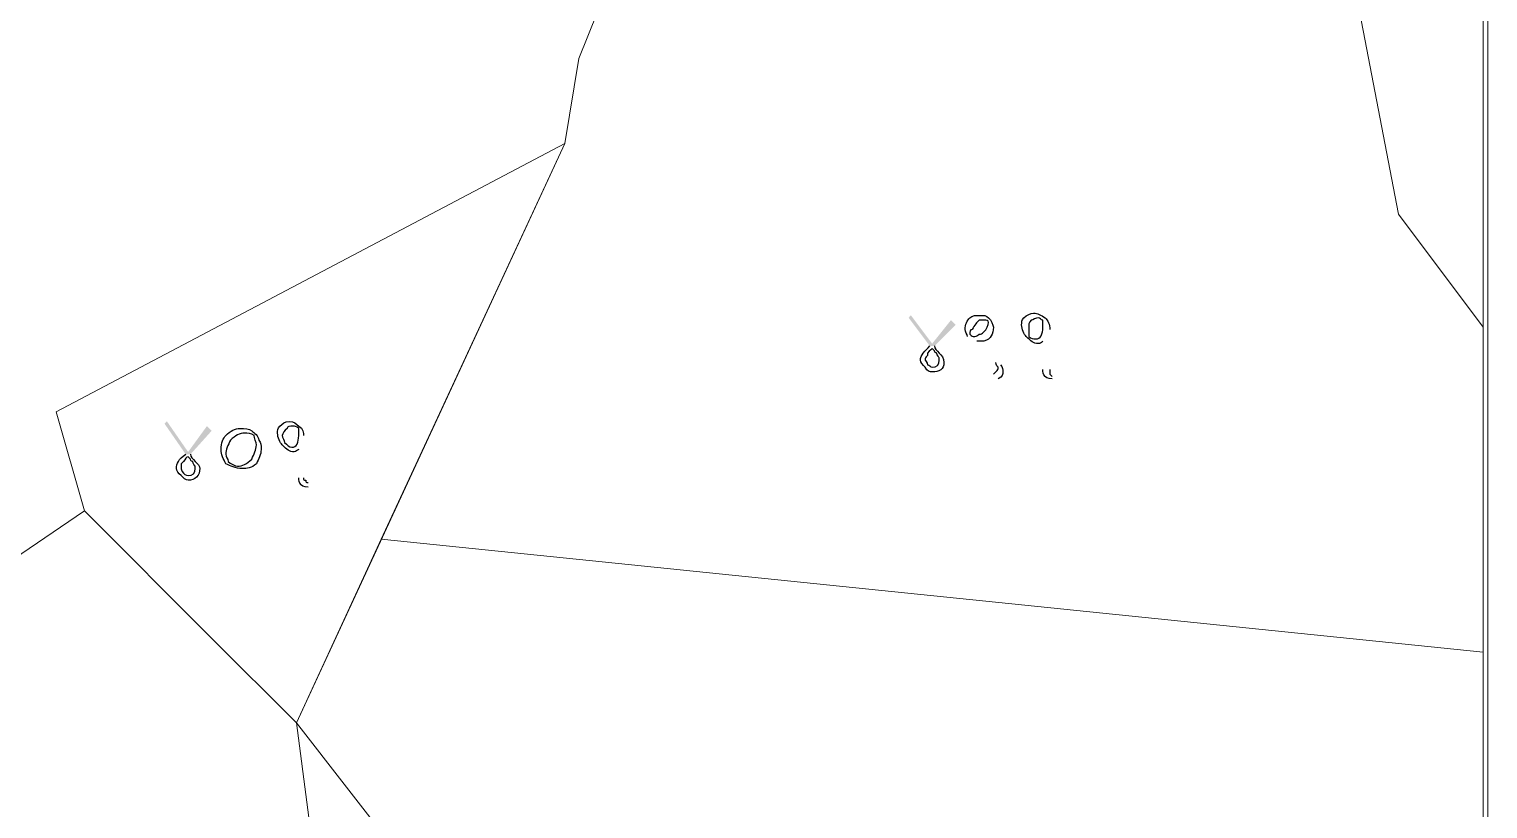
# Model space of a CAD drawing. Header units: inches. Extents: x -9985691 to 3643, y -3269800 to 4788.
# Drawn here: x -4980449 to -4979933, y -3259166 to -3258890 of the extents above; entities that cross this region are included whole.
import ezdxf

# ---------------------------------------------------------------- set-up
doc = ezdxf.new("R2010")
doc.units = ezdxf.units.IN
doc.header["$LTSCALE"] = 2
doc.header["$MEASUREMENT"] = 0
doc.layers.add('PDF_Geometry', color=7, linetype='CONTINUOUS')
doc.layers.add('PDF_Solid Fills', color=7, linetype='CONTINUOUS')

msp = doc.modelspace()

# ---------------------------------------------------------------- hatches: boundary and pattern name
at = {"layer": 'PDF_Solid Fills', "transparency": 33554559}
h = msp.add_hatch(color=256, dxfattribs=at)
h.paths.add_polyline_path([(-4980130.26, -3259002.15), (-4980137.76, -3258992.15), (-4980136.93, -3258991.31), (-4980129.43, -3259001.31), (-4980122.76, -3258992.98), (-4980121.1, -3258994.65), (-4980128.6, -3259002.15)], flags=0)
h.paths.add_polyline_path([(-4980113.6, -3259000.48), (-4980105.26, -3259008.81)], flags=0)
h.paths.add_polyline_path([(-4980106.1, -3259013.81), (-4980107.76, -3259012.15)], flags=0)
h.paths.add_polyline_path([(-4980106.93, -3259007.98), (-4980116.93, -3258998.81)], flags=0)
h.paths.add_polyline_path([(-4980087.76, -3258996.31), (-4980087.76, -3259010.48)], flags=0)
h.paths.add_polyline_path([(-4980086.93, -3259012.98), (-4980086.93, -3259013.81)], flags=0)
h = msp.add_hatch(color=256, dxfattribs=at)
h.paths.add_polyline_path([(-4980130.26, -3259002.15), (-4980137.76, -3258992.15), (-4980136.93, -3258991.31), (-4980129.43, -3259001.31), (-4980122.76, -3258992.98), (-4980121.1, -3258994.65), (-4980128.6, -3259002.15)], flags=0)
h.paths.add_polyline_path([(-4980113.6, -3259000.48), (-4980105.26, -3259008.81)], flags=0)
h.paths.add_polyline_path([(-4980106.1, -3259013.81), (-4980107.76, -3259012.15)], flags=0)
h.paths.add_polyline_path([(-4980106.93, -3259007.98), (-4980116.93, -3258998.81)], flags=0)
h.paths.add_polyline_path([(-4980087.76, -3258996.31), (-4980087.76, -3259010.48)], flags=0)
h.paths.add_polyline_path([(-4980086.93, -3259012.98), (-4980086.93, -3259013.81)], flags=0)
h = msp.add_hatch(color=256, dxfattribs=at)
h.paths.add_polyline_path([(-4980393.6, -3259040.48), (-4980401.1, -3259029.65), (-4980400.26, -3259028.82), (-4980392.76, -3259039.65), (-4980386.1, -3259030.48), (-4980384.43, -3259032.15), (-4980391.93, -3259040.48)], flags=0)
h.paths.add_polyline_path([(-4980351.93, -3259033.82), (-4980351.93, -3259048.82)], flags=0)
h.paths.add_polyline_path([(-4980350.26, -3259050.48), (-4980350.26, -3259052.15)], flags=0)
h = msp.add_hatch(color=256, dxfattribs=at)
h.paths.add_polyline_path([(-4980393.6, -3259040.48), (-4980401.1, -3259029.65), (-4980400.26, -3259028.82), (-4980392.76, -3259039.65), (-4980386.1, -3259030.48), (-4980384.43, -3259032.15), (-4980391.93, -3259040.48)], flags=0)
h.paths.add_polyline_path([(-4980351.93, -3259033.82), (-4980351.93, -3259048.82)], flags=0)
h.paths.add_polyline_path([(-4980350.26, -3259050.48), (-4980350.26, -3259052.15)], flags=0)

# ---------------------------------------------------------------- linework, layer by layer
at = {"layer": 'PDF_Geometry', "lineweight": 13}
msp.add_lwpolyline([(-4983670.26, -3257525.48), (-4979932.76, -3257525.48), (-4979932.76, -3261197.15), (-4983670.26, -3261197.15)], close=True, dxfattribs=at)
at = {"layer": 'PDF_Geometry', "lineweight": 9}
for points in [[(-4980244.43, -3258875.48), (-4980254.43, -3258900.48), (-4980259.43, -3258930.48), (-4980439.43, -3259025.48), (-4980429.43, -3259060.48), (-4980554.43, -3259145.48), (-4980669.43, -3259165.48), (-4980724.43, -3258830.48), (-4980254.43, -3258740.48), (-4980244.43, -3258805.48)], [(-4980244.43, -3258875.48), (-4980254.43, -3258900.48), (-4980259.43, -3258930.48), (-4980439.43, -3259025.48), (-4980429.43, -3259060.48), (-4980554.43, -3259145.48), (-4980669.43, -3259165.48), (-4980724.43, -3258830.48), (-4980254.43, -3258740.48), (-4980244.43, -3258805.48)], [(-4980244.43, -3258875.48), (-4980254.43, -3258900.48), (-4980259.43, -3258930.48), (-4980439.43, -3259025.48), (-4980429.43, -3259060.48), (-4980554.43, -3259145.48), (-4980669.43, -3259165.48), (-4980724.43, -3258830.48), (-4980254.43, -3258740.48), (-4980244.43, -3258805.48)], [(-4980244.43, -3258875.48), (-4980254.43, -3258900.48), (-4980259.43, -3258930.48), (-4980439.43, -3259025.48), (-4980429.43, -3259060.48), (-4980554.43, -3259145.48), (-4980669.43, -3259165.48), (-4980724.43, -3258830.48), (-4980254.43, -3258740.48), (-4980244.43, -3258805.48)], [(-4979989.43, -3258825.48), (-4979934.43, -3258790.48), (-4979934.43, -3258995.48), (-4979964.43, -3258955.48)], [(-4979989.43, -3258825.48), (-4979934.43, -3258790.48), (-4979934.43, -3258995.48), (-4979964.43, -3258955.48)], [(-4979989.43, -3258825.48), (-4979934.43, -3258790.48), (-4979934.43, -3258995.48), (-4979964.43, -3258955.48)], [(-4979989.43, -3258825.48), (-4979934.43, -3258790.48), (-4979934.43, -3258995.48), (-4979964.43, -3258955.48)], [(-4980259.43, -3258930.48), (-4980254.43, -3258900.48), (-4980244.43, -3258875.48), (-4980039.43, -3258850.48), (-4979989.43, -3258825.48), (-4979964.43, -3258955.48), (-4979934.43, -3258995.48), (-4979934.43, -3259110.48), (-4980324.43, -3259070.48)], [(-4980259.43, -3258930.48), (-4980254.43, -3258900.48), (-4980244.43, -3258875.48), (-4980039.43, -3258850.48), (-4979989.43, -3258825.48), (-4979964.43, -3258955.48), (-4979934.43, -3258995.48), (-4979934.43, -3259110.48), (-4980324.43, -3259070.48)], [(-4980259.43, -3258930.48), (-4980254.43, -3258900.48), (-4980244.43, -3258875.48), (-4980039.43, -3258850.48), (-4979989.43, -3258825.48), (-4979964.43, -3258955.48), (-4979934.43, -3258995.48), (-4979934.43, -3259110.48), (-4980324.43, -3259070.48)], [(-4980259.43, -3258930.48), (-4980254.43, -3258900.48), (-4980244.43, -3258875.48), (-4980039.43, -3258850.48), (-4979989.43, -3258825.48), (-4979964.43, -3258955.48), (-4979934.43, -3258995.48), (-4979934.43, -3259110.48), (-4980324.43, -3259070.48)], [(-4980439.43, -3259025.48), (-4980259.43, -3258930.48), (-4980354.43, -3259135.48), (-4980384.43, -3259105.48), (-4980429.43, -3259060.48)], [(-4980439.43, -3259025.48), (-4980259.43, -3258930.48), (-4980354.43, -3259135.48), (-4980384.43, -3259105.48), (-4980429.43, -3259060.48)], [(-4980439.43, -3259025.48), (-4980259.43, -3258930.48), (-4980354.43, -3259135.48), (-4980384.43, -3259105.48), (-4980429.43, -3259060.48)], [(-4980439.43, -3259025.48), (-4980259.43, -3258930.48), (-4980354.43, -3259135.48), (-4980384.43, -3259105.48), (-4980429.43, -3259060.48)], [(-4980669.43, -3259165.48), (-4980554.43, -3259145.48), (-4980429.43, -3259060.48), (-4980384.43, -3259105.48), (-4980354.43, -3259135.48), (-4980339.43, -3259250.48), (-4980294.43, -3259325.48), (-4980399.43, -3259385.48), (-4980524.43, -3259400.48), (-4980619.43, -3259465.48)], [(-4980669.43, -3259165.48), (-4980554.43, -3259145.48), (-4980429.43, -3259060.48), (-4980384.43, -3259105.48), (-4980354.43, -3259135.48), (-4980339.43, -3259250.48), (-4980294.43, -3259325.48), (-4980399.43, -3259385.48), (-4980524.43, -3259400.48), (-4980619.43, -3259465.48)], [(-4980669.43, -3259165.48), (-4980554.43, -3259145.48), (-4980429.43, -3259060.48), (-4980384.43, -3259105.48), (-4980354.43, -3259135.48), (-4980339.43, -3259250.48), (-4980294.43, -3259325.48), (-4980399.43, -3259385.48), (-4980524.43, -3259400.48), (-4980619.43, -3259465.48)], [(-4980669.43, -3259165.48), (-4980554.43, -3259145.48), (-4980429.43, -3259060.48), (-4980384.43, -3259105.48), (-4980354.43, -3259135.48), (-4980339.43, -3259250.48), (-4980294.43, -3259325.48), (-4980399.43, -3259385.48), (-4980524.43, -3259400.48), (-4980619.43, -3259465.48)], [(-4979934.43, -3259245.48), (-4980264.43, -3259250.48), (-4980279.43, -3259230.48), (-4980284.43, -3259225.48), (-4980354.43, -3259135.48), (-4980324.43, -3259070.48), (-4979934.43, -3259110.48)], [(-4979934.43, -3259245.48), (-4980264.43, -3259250.48), (-4980279.43, -3259230.48), (-4980284.43, -3259225.48), (-4980354.43, -3259135.48), (-4980324.43, -3259070.48), (-4979934.43, -3259110.48)], [(-4979934.43, -3259245.48), (-4980264.43, -3259250.48), (-4980279.43, -3259230.48), (-4980284.43, -3259225.48), (-4980354.43, -3259135.48), (-4980324.43, -3259070.48), (-4979934.43, -3259110.48)], [(-4979934.43, -3259245.48), (-4980264.43, -3259250.48), (-4980279.43, -3259230.48), (-4980284.43, -3259225.48), (-4980354.43, -3259135.48), (-4980324.43, -3259070.48), (-4979934.43, -3259110.48)], [(-4980354.43, -3259135.48), (-4980284.43, -3259225.48), (-4980279.43, -3259230.48), (-4980264.43, -3259250.48), (-4980339.43, -3259250.48)], [(-4980354.43, -3259135.48), (-4980284.43, -3259225.48), (-4980279.43, -3259230.48), (-4980264.43, -3259250.48), (-4980339.43, -3259250.48)], [(-4980354.43, -3259135.48), (-4980284.43, -3259225.48), (-4980279.43, -3259230.48), (-4980264.43, -3259250.48), (-4980339.43, -3259250.48)], [(-4980354.43, -3259135.48), (-4980284.43, -3259225.48), (-4980279.43, -3259230.48), (-4980264.43, -3259250.48), (-4980339.43, -3259250.48)]]:
    msp.add_lwpolyline(points, close=True, dxfattribs=at)
at = {"layer": 'PDF_Geometry', "lineweight": 25}
for points in [[(-4980117.76, -3258996.31), (-4980117.76, -3258994.65), (-4980116.93, -3258992.98), (-4980116.1, -3258992.15)], [(-4980117.76, -3258996.31), (-4980117.76, -3258994.65), (-4980116.93, -3258992.98), (-4980116.1, -3258992.15)], [(-4980116.1, -3258992.15), (-4980115.26, -3258991.31), (-4980113.6, -3258991.31), (-4980112.76, -3258991.31)], [(-4980116.1, -3258992.15), (-4980115.26, -3258991.31), (-4980113.6, -3258991.31), (-4980112.76, -3258991.31)], [(-4980112.76, -3258992.98), (-4980113.6, -3258993.81), (-4980114.43, -3258994.65), (-4980115.26, -3258996.31)], [(-4980112.76, -3258992.98), (-4980113.6, -3258993.81), (-4980114.43, -3258994.65), (-4980115.26, -3258996.31)], [(-4980112.76, -3258991.31), (-4980111.1, -3258991.31), (-4980110.26, -3258991.31), (-4980109.43, -3258992.15)], [(-4980112.76, -3258991.31), (-4980111.1, -3258991.31), (-4980110.26, -3258991.31), (-4980109.43, -3258992.15)], [(-4980111.1, -3258992.98), (-4980111.1, -3258992.98), (-4980111.93, -3258992.98), (-4980112.76, -3258992.98)], [(-4980111.1, -3258992.98), (-4980111.1, -3258992.98), (-4980111.93, -3258992.98), (-4980112.76, -3258992.98)], [(-4980109.43, -3258993.81), (-4980109.43, -3258992.98), (-4980110.26, -3258992.98), (-4980111.1, -3258992.98)], [(-4980109.43, -3258993.81), (-4980109.43, -3258992.98), (-4980110.26, -3258992.98), (-4980111.1, -3258992.98)], [(-4980111.1, -3258997.15), (-4980110.26, -3258996.31), (-4980109.43, -3258994.65), (-4980109.43, -3258993.81)], [(-4980111.1, -3258997.15), (-4980110.26, -3258996.31), (-4980109.43, -3258994.65), (-4980109.43, -3258993.81)], [(-4980109.43, -3258992.15), (-4980108.6, -3258992.98), (-4980107.76, -3258994.65), (-4980107.76, -3258995.48)], [(-4980109.43, -3258992.15), (-4980108.6, -3258992.98), (-4980107.76, -3258994.65), (-4980107.76, -3258995.48)], [(-4980097.76, -3258994.65), (-4980097.76, -3258993.81), (-4980097.76, -3258992.98), (-4980096.93, -3258992.15)], [(-4980097.76, -3258994.65), (-4980097.76, -3258993.81), (-4980097.76, -3258992.98), (-4980096.93, -3258992.15)], [(-4980096.93, -3258992.15), (-4980096.1, -3258991.31), (-4980094.43, -3258990.48), (-4980093.6, -3258990.48)], [(-4980096.93, -3258992.15), (-4980096.1, -3258991.31), (-4980094.43, -3258990.48), (-4980093.6, -3258990.48)], [(-4980094.43, -3258992.98), (-4980095.26, -3258993.81), (-4980095.26, -3258994.65), (-4980095.26, -3258996.31)], [(-4980094.43, -3258992.98), (-4980095.26, -3258993.81), (-4980095.26, -3258994.65), (-4980095.26, -3258996.31)], [(-4980091.93, -3258992.15), (-4980092.76, -3258992.15), (-4980093.6, -3258992.98), (-4980094.43, -3258992.98)], [(-4980091.93, -3258992.15), (-4980092.76, -3258992.15), (-4980093.6, -3258992.98), (-4980094.43, -3258992.98)], [(-4980093.6, -3258990.48), (-4980091.93, -3258990.48), (-4980091.1, -3258991.31), (-4980089.43, -3258992.15)], [(-4980093.6, -3258990.48), (-4980091.93, -3258990.48), (-4980091.1, -3258991.31), (-4980089.43, -3258992.15)], [(-4980090.26, -3258992.98), (-4980091.1, -3258992.98), (-4980091.1, -3258992.15), (-4980091.93, -3258992.15)], [(-4980090.26, -3258992.98), (-4980091.1, -3258992.98), (-4980091.1, -3258992.15), (-4980091.93, -3258992.15)], [(-4980090.26, -3258995.48), (-4980090.26, -3258994.65), (-4980090.26, -3258993.81), (-4980090.26, -3258992.98)], [(-4980090.26, -3258995.48), (-4980090.26, -3258994.65), (-4980090.26, -3258993.81), (-4980090.26, -3258992.98)], [(-4980089.43, -3258992.15), (-4980088.6, -3258992.98), (-4980087.76, -3258994.65), (-4980087.76, -3258996.31)], [(-4980089.43, -3258992.15), (-4980088.6, -3258992.98), (-4980087.76, -3258994.65), (-4980087.76, -3258996.31)], [(-4980116.93, -3258998.81), (-4980116.93, -3258997.98), (-4980117.76, -3258997.15), (-4980117.76, -3258996.31)], [(-4980116.93, -3258998.81), (-4980116.93, -3258997.98), (-4980117.76, -3258997.15), (-4980117.76, -3258996.31)], [(-4980115.26, -3258996.31), (-4980116.1, -3258996.31), (-4980116.1, -3258997.15), (-4980116.1, -3258997.98)], [(-4980115.26, -3258996.31), (-4980116.1, -3258996.31), (-4980116.1, -3258997.15), (-4980116.1, -3258997.98)], [(-4980116.1, -3258997.98), (-4980115.26, -3258998.81), (-4980115.26, -3258998.81), (-4980114.43, -3258998.81)], [(-4980116.1, -3258997.98), (-4980115.26, -3258998.81), (-4980115.26, -3258998.81), (-4980114.43, -3258998.81)], [(-4980114.43, -3258998.81), (-4980114.43, -3258998.81), (-4980113.6, -3258998.81), (-4980112.76, -3258997.98)], [(-4980114.43, -3258998.81), (-4980114.43, -3258998.81), (-4980113.6, -3258998.81), (-4980112.76, -3258997.98)], [(-4980112.76, -3258997.98), (-4980111.93, -3258997.98), (-4980111.93, -3258997.98), (-4980111.1, -3258997.15)], [(-4980112.76, -3258997.98), (-4980111.93, -3258997.98), (-4980111.93, -3258997.98), (-4980111.1, -3258997.15)], [(-4980107.76, -3258995.48), (-4980107.76, -3258997.98), (-4980108.6, -3258999.65), (-4980111.1, -3259000.48)], [(-4980107.76, -3258995.48), (-4980107.76, -3258997.98), (-4980108.6, -3258999.65), (-4980111.1, -3259000.48)], [(-4980096.1, -3258998.81), (-4980096.93, -3258997.98), (-4980097.76, -3258996.31), (-4980097.76, -3258994.65)], [(-4980096.1, -3258998.81), (-4980096.93, -3258997.98), (-4980097.76, -3258996.31), (-4980097.76, -3258994.65)], [(-4980091.93, -3259001.31), (-4980093.6, -3259001.31), (-4980094.43, -3259000.48), (-4980096.1, -3258998.81)], [(-4980091.93, -3259001.31), (-4980093.6, -3259001.31), (-4980094.43, -3259000.48), (-4980096.1, -3258998.81)], [(-4980095.26, -3258996.31), (-4980095.26, -3258997.15), (-4980095.26, -3258997.98), (-4980095.26, -3258998.81)], [(-4980095.26, -3258996.31), (-4980095.26, -3258997.15), (-4980095.26, -3258997.98), (-4980095.26, -3258998.81)], [(-4980095.26, -3258998.81), (-4980094.43, -3258999.65), (-4980093.6, -3258999.65), (-4980092.76, -3258999.65)], [(-4980095.26, -3258998.81), (-4980094.43, -3258999.65), (-4980093.6, -3258999.65), (-4980092.76, -3258999.65)], [(-4980092.76, -3258999.65), (-4980091.1, -3258999.65), (-4980090.26, -3258997.98), (-4980090.26, -3258995.48)], [(-4980092.76, -3258999.65), (-4980091.1, -3258999.65), (-4980090.26, -3258997.98), (-4980090.26, -3258995.48)], [(-4980133.6, -3259007.15), (-4980133.6, -3259005.48), (-4980131.93, -3259003.81), (-4980130.26, -3259002.15)], [(-4980133.6, -3259007.15), (-4980133.6, -3259005.48), (-4980131.93, -3259003.81), (-4980130.26, -3259002.15)], [(-4980129.43, -3259002.98), (-4980129.43, -3259002.98), (-4980130.26, -3259003.81), (-4980131.1, -3259004.65)], [(-4980129.43, -3259002.98), (-4980129.43, -3259002.98), (-4980130.26, -3259003.81), (-4980131.1, -3259004.65)], [(-4980128.6, -3259003.81), (-4980128.6, -3259003.81), (-4980129.43, -3259002.98), (-4980129.43, -3259002.98)], [(-4980128.6, -3259003.81), (-4980128.6, -3259003.81), (-4980129.43, -3259002.98), (-4980129.43, -3259002.98)], [(-4980128.6, -3259002.15), (-4980128.6, -3259002.98), (-4980127.76, -3259003.81), (-4980126.93, -3259004.65)], [(-4980128.6, -3259002.15), (-4980128.6, -3259002.98), (-4980127.76, -3259003.81), (-4980126.93, -3259004.65)], [(-4980127.76, -3259004.65), (-4980127.76, -3259004.65), (-4980128.6, -3259004.65), (-4980128.6, -3259003.81)], [(-4980127.76, -3259004.65), (-4980127.76, -3259004.65), (-4980128.6, -3259004.65), (-4980128.6, -3259003.81)], [(-4980111.1, -3259000.48), (-4980111.93, -3259000.48), (-4980112.76, -3259000.48), (-4980113.6, -3259000.48)], [(-4980111.1, -3259000.48), (-4980111.93, -3259000.48), (-4980112.76, -3259000.48), (-4980113.6, -3259000.48)], [(-4980090.26, -3259000.48), (-4980091.1, -3259001.31), (-4980091.1, -3259001.31), (-4980091.93, -3259001.31)], [(-4980090.26, -3259000.48), (-4980091.1, -3259001.31), (-4980091.1, -3259001.31), (-4980091.93, -3259001.31)], [(-4980131.93, -3259009.65), (-4980132.76, -3259008.81), (-4980133.6, -3259007.98), (-4980133.6, -3259007.15)], [(-4980131.93, -3259009.65), (-4980132.76, -3259008.81), (-4980133.6, -3259007.98), (-4980133.6, -3259007.15)], [(-4980131.1, -3259005.48), (-4980131.93, -3259006.31), (-4980131.93, -3259006.31), (-4980131.93, -3259007.15)], [(-4980131.1, -3259005.48), (-4980131.93, -3259006.31), (-4980131.93, -3259006.31), (-4980131.93, -3259007.15)], [(-4980131.93, -3259007.15), (-4980131.93, -3259007.15), (-4980131.1, -3259007.98), (-4980131.1, -3259008.81)], [(-4980131.93, -3259007.15), (-4980131.93, -3259007.15), (-4980131.1, -3259007.98), (-4980131.1, -3259008.81)], [(-4980131.1, -3259004.65), (-4980131.1, -3259004.65), (-4980131.1, -3259004.65), (-4980131.1, -3259005.48)], [(-4980131.1, -3259004.65), (-4980131.1, -3259004.65), (-4980131.1, -3259004.65), (-4980131.1, -3259005.48)], [(-4980131.1, -3259008.81), (-4980130.26, -3259008.81), (-4980130.26, -3259009.65), (-4980129.43, -3259009.65)], [(-4980131.1, -3259008.81), (-4980130.26, -3259008.81), (-4980130.26, -3259009.65), (-4980129.43, -3259009.65)], [(-4980129.43, -3259009.65), (-4980127.76, -3259009.65), (-4980126.93, -3259008.81), (-4980126.93, -3259007.15)], [(-4980129.43, -3259009.65), (-4980127.76, -3259009.65), (-4980126.93, -3259008.81), (-4980126.93, -3259007.15)], [(-4980125.26, -3259007.98), (-4980125.26, -3259010.48), (-4980126.93, -3259011.31), (-4980129.43, -3259011.31)], [(-4980125.26, -3259007.98), (-4980125.26, -3259010.48), (-4980126.93, -3259011.31), (-4980129.43, -3259011.31)], [(-4980126.93, -3259006.31), (-4980126.93, -3259006.31), (-4980127.76, -3259005.48), (-4980127.76, -3259004.65)], [(-4980126.93, -3259006.31), (-4980126.93, -3259006.31), (-4980127.76, -3259005.48), (-4980127.76, -3259004.65)], [(-4980126.93, -3259004.65), (-4980126.1, -3259005.48), (-4980125.26, -3259006.31), (-4980125.26, -3259007.98)], [(-4980126.93, -3259004.65), (-4980126.1, -3259005.48), (-4980125.26, -3259006.31), (-4980125.26, -3259007.98)], [(-4980126.93, -3259007.15), (-4980126.93, -3259007.15), (-4980126.93, -3259007.15), (-4980126.93, -3259006.31)], [(-4980126.93, -3259007.15), (-4980126.93, -3259007.15), (-4980126.93, -3259007.15), (-4980126.93, -3259006.31)], [(-4980106.1, -3259009.65), (-4980106.1, -3259009.65), (-4980106.93, -3259008.81), (-4980106.93, -3259007.98)], [(-4980106.1, -3259009.65), (-4980106.1, -3259009.65), (-4980106.93, -3259008.81), (-4980106.93, -3259007.98)], [(-4980105.26, -3259008.81), (-4980104.43, -3259009.65), (-4980104.43, -3259010.48), (-4980104.43, -3259011.31)], [(-4980105.26, -3259008.81), (-4980104.43, -3259009.65), (-4980104.43, -3259010.48), (-4980104.43, -3259011.31)], [(-4980129.43, -3259011.31), (-4980130.26, -3259011.31), (-4980131.1, -3259011.31), (-4980131.93, -3259009.65)], [(-4980129.43, -3259011.31), (-4980130.26, -3259011.31), (-4980131.1, -3259011.31), (-4980131.93, -3259009.65)], [(-4980107.76, -3259012.15), (-4980107.76, -3259012.15), (-4980107.76, -3259012.15), (-4980106.93, -3259011.31)], [(-4980107.76, -3259012.15), (-4980107.76, -3259012.15), (-4980107.76, -3259012.15), (-4980106.93, -3259011.31)], [(-4980106.93, -3259011.31), (-4980106.1, -3259010.48), (-4980106.1, -3259010.48), (-4980106.1, -3259009.65)], [(-4980106.93, -3259011.31), (-4980106.1, -3259010.48), (-4980106.1, -3259010.48), (-4980106.1, -3259009.65)], [(-4980104.43, -3259011.31), (-4980104.43, -3259012.15), (-4980104.43, -3259012.98), (-4980106.1, -3259013.81)], [(-4980104.43, -3259011.31), (-4980104.43, -3259012.15), (-4980104.43, -3259012.98), (-4980106.1, -3259013.81)], [(-4980089.43, -3259012.98), (-4980090.26, -3259012.15), (-4980090.26, -3259011.31), (-4980090.26, -3259010.48)], [(-4980089.43, -3259012.98), (-4980090.26, -3259012.15), (-4980090.26, -3259011.31), (-4980090.26, -3259010.48)], [(-4980086.93, -3259013.81), (-4980088.6, -3259013.81), (-4980089.43, -3259012.98), (-4980089.43, -3259012.98)], [(-4980086.93, -3259013.81), (-4980088.6, -3259013.81), (-4980089.43, -3259012.98), (-4980089.43, -3259012.98)], [(-4980087.76, -3259010.48), (-4980087.76, -3259011.31), (-4980087.76, -3259011.31), (-4980087.76, -3259012.15)], [(-4980087.76, -3259010.48), (-4980087.76, -3259011.31), (-4980087.76, -3259011.31), (-4980087.76, -3259012.15)], [(-4980087.76, -3259012.15), (-4980087.76, -3259012.15), (-4980087.76, -3259012.15), (-4980086.93, -3259012.98)], [(-4980087.76, -3259012.15), (-4980087.76, -3259012.15), (-4980087.76, -3259012.15), (-4980086.93, -3259012.98)], [(-4980360.26, -3259030.48), (-4980359.43, -3259029.65), (-4980358.6, -3259028.82), (-4980356.93, -3259028.82)], [(-4980360.26, -3259030.48), (-4980359.43, -3259029.65), (-4980358.6, -3259028.82), (-4980356.93, -3259028.82)], [(-4980356.93, -3259028.82), (-4980355.26, -3259028.82), (-4980354.43, -3259029.65), (-4980353.6, -3259030.48)], [(-4980356.93, -3259028.82), (-4980355.26, -3259028.82), (-4980354.43, -3259029.65), (-4980353.6, -3259030.48)], [(-4980381.1, -3259038.82), (-4980381.1, -3259036.32), (-4980380.26, -3259034.65), (-4980379.43, -3259033.82)], [(-4980381.1, -3259038.82), (-4980381.1, -3259036.32), (-4980380.26, -3259034.65), (-4980379.43, -3259033.82)], [(-4980379.43, -3259033.82), (-4980377.76, -3259032.15), (-4980376.1, -3259031.32), (-4980374.43, -3259031.32)], [(-4980379.43, -3259033.82), (-4980377.76, -3259032.15), (-4980376.1, -3259031.32), (-4980374.43, -3259031.32)], [(-4980372.76, -3259032.98), (-4980374.43, -3259032.98), (-4980376.1, -3259033.82), (-4980377.76, -3259035.48)], [(-4980372.76, -3259032.98), (-4980374.43, -3259032.98), (-4980376.1, -3259033.82), (-4980377.76, -3259035.48)], [(-4980374.43, -3259031.32), (-4980372.76, -3259031.32), (-4980371.1, -3259031.32), (-4980370.26, -3259032.15)], [(-4980374.43, -3259031.32), (-4980372.76, -3259031.32), (-4980371.1, -3259031.32), (-4980370.26, -3259032.15)], [(-4980369.43, -3259033.82), (-4980370.26, -3259032.98), (-4980371.93, -3259032.98), (-4980372.76, -3259032.98)], [(-4980369.43, -3259033.82), (-4980370.26, -3259032.98), (-4980371.93, -3259032.98), (-4980372.76, -3259032.98)], [(-4980370.26, -3259032.15), (-4980369.43, -3259032.98), (-4980367.76, -3259033.82), (-4980367.76, -3259035.48)], [(-4980370.26, -3259032.15), (-4980369.43, -3259032.98), (-4980367.76, -3259033.82), (-4980367.76, -3259035.48)], [(-4980368.6, -3259037.15), (-4980368.6, -3259036.32), (-4980369.43, -3259034.65), (-4980369.43, -3259033.82)], [(-4980368.6, -3259037.15), (-4980368.6, -3259036.32), (-4980369.43, -3259034.65), (-4980369.43, -3259033.82)], [(-4980361.1, -3259032.98), (-4980361.1, -3259032.15), (-4980361.1, -3259031.32), (-4980360.26, -3259030.48)], [(-4980361.1, -3259032.98), (-4980361.1, -3259032.15), (-4980361.1, -3259031.32), (-4980360.26, -3259030.48)], [(-4980359.43, -3259037.15), (-4980360.26, -3259036.32), (-4980361.1, -3259034.65), (-4980361.1, -3259032.98)], [(-4980359.43, -3259037.15), (-4980360.26, -3259036.32), (-4980361.1, -3259034.65), (-4980361.1, -3259032.98)], [(-4980357.76, -3259031.32), (-4980358.6, -3259032.15), (-4980359.43, -3259032.98), (-4980359.43, -3259033.82)], [(-4980357.76, -3259031.32), (-4980358.6, -3259032.15), (-4980359.43, -3259032.98), (-4980359.43, -3259033.82)], [(-4980359.43, -3259033.82), (-4980359.43, -3259034.65), (-4980358.6, -3259035.48), (-4980358.6, -3259036.32)], [(-4980359.43, -3259033.82), (-4980359.43, -3259034.65), (-4980358.6, -3259035.48), (-4980358.6, -3259036.32)], [(-4980355.26, -3259030.48), (-4980356.93, -3259030.48), (-4980357.76, -3259030.48), (-4980357.76, -3259031.32)], [(-4980355.26, -3259030.48), (-4980356.93, -3259030.48), (-4980357.76, -3259030.48), (-4980357.76, -3259031.32)], [(-4980356.1, -3259037.98), (-4980354.43, -3259037.98), (-4980353.6, -3259036.32), (-4980353.6, -3259033.82)], [(-4980356.1, -3259037.98), (-4980354.43, -3259037.98), (-4980353.6, -3259036.32), (-4980353.6, -3259033.82)], [(-4980353.6, -3259031.32), (-4980354.43, -3259030.48), (-4980355.26, -3259030.48), (-4980355.26, -3259030.48)], [(-4980353.6, -3259031.32), (-4980354.43, -3259030.48), (-4980355.26, -3259030.48), (-4980355.26, -3259030.48)], [(-4980353.6, -3259030.48), (-4980351.93, -3259031.32), (-4980351.93, -3259032.98), (-4980351.93, -3259033.82)], [(-4980353.6, -3259030.48), (-4980351.93, -3259031.32), (-4980351.93, -3259032.98), (-4980351.93, -3259033.82)], [(-4980353.6, -3259033.82), (-4980353.6, -3259032.98), (-4980353.6, -3259032.15), (-4980353.6, -3259031.32)], [(-4980353.6, -3259033.82), (-4980353.6, -3259032.98), (-4980353.6, -3259032.15), (-4980353.6, -3259031.32)], [(-4980379.43, -3259043.82), (-4980380.26, -3259042.15), (-4980381.1, -3259040.48), (-4980381.1, -3259038.82)], [(-4980379.43, -3259043.82), (-4980380.26, -3259042.15), (-4980381.1, -3259040.48), (-4980381.1, -3259038.82)], [(-4980377.76, -3259035.48), (-4980378.6, -3259037.15), (-4980379.43, -3259038.82), (-4980379.43, -3259040.48)], [(-4980377.76, -3259035.48), (-4980378.6, -3259037.15), (-4980379.43, -3259038.82), (-4980379.43, -3259040.48)], [(-4980370.26, -3259042.15), (-4980369.43, -3259040.48), (-4980368.6, -3259038.82), (-4980368.6, -3259037.15)], [(-4980370.26, -3259042.15), (-4980369.43, -3259040.48), (-4980368.6, -3259038.82), (-4980368.6, -3259037.15)], [(-4980366.93, -3259038.82), (-4980366.93, -3259040.48), (-4980367.76, -3259042.15), (-4980368.6, -3259043.82)], [(-4980366.93, -3259038.82), (-4980366.93, -3259040.48), (-4980367.76, -3259042.15), (-4980368.6, -3259043.82)], [(-4980367.76, -3259035.48), (-4980366.93, -3259036.32), (-4980366.93, -3259037.15), (-4980366.93, -3259038.82)], [(-4980367.76, -3259035.48), (-4980366.93, -3259036.32), (-4980366.93, -3259037.15), (-4980366.93, -3259038.82)], [(-4980355.26, -3259039.65), (-4980356.93, -3259039.65), (-4980357.76, -3259038.82), (-4980359.43, -3259037.15)], [(-4980355.26, -3259039.65), (-4980356.93, -3259039.65), (-4980357.76, -3259038.82), (-4980359.43, -3259037.15)], [(-4980358.6, -3259036.32), (-4980357.76, -3259037.15), (-4980356.93, -3259037.98), (-4980356.1, -3259037.98)], [(-4980358.6, -3259036.32), (-4980357.76, -3259037.15), (-4980356.93, -3259037.98), (-4980356.1, -3259037.98)], [(-4980353.6, -3259038.82), (-4980354.43, -3259038.82), (-4980354.43, -3259039.65), (-4980355.26, -3259039.65)], [(-4980353.6, -3259038.82), (-4980354.43, -3259038.82), (-4980354.43, -3259039.65), (-4980355.26, -3259039.65)], [(-4980396.93, -3259045.48), (-4980396.93, -3259043.82), (-4980396.1, -3259042.15), (-4980393.6, -3259040.48)], [(-4980396.93, -3259045.48), (-4980396.93, -3259043.82), (-4980396.1, -3259042.15), (-4980393.6, -3259040.48)], [(-4980395.26, -3259047.98), (-4980396.1, -3259047.15), (-4980396.93, -3259046.32), (-4980396.93, -3259045.48)], [(-4980395.26, -3259047.98), (-4980396.1, -3259047.15), (-4980396.93, -3259046.32), (-4980396.93, -3259045.48)], [(-4980394.43, -3259042.98), (-4980394.43, -3259042.98), (-4980394.43, -3259042.98), (-4980395.26, -3259043.82)], [(-4980394.43, -3259042.98), (-4980394.43, -3259042.98), (-4980394.43, -3259042.98), (-4980395.26, -3259043.82)], [(-4980395.26, -3259043.82), (-4980395.26, -3259044.65), (-4980395.26, -3259044.65), (-4980395.26, -3259045.48)], [(-4980395.26, -3259043.82), (-4980395.26, -3259044.65), (-4980395.26, -3259044.65), (-4980395.26, -3259045.48)], [(-4980395.26, -3259045.48), (-4980395.26, -3259045.48), (-4980395.26, -3259046.32), (-4980394.43, -3259047.15)], [(-4980395.26, -3259045.48), (-4980395.26, -3259045.48), (-4980395.26, -3259046.32), (-4980394.43, -3259047.15)], [(-4980392.76, -3259041.32), (-4980393.6, -3259041.32), (-4980393.6, -3259042.15), (-4980394.43, -3259042.98)], [(-4980392.76, -3259041.32), (-4980393.6, -3259041.32), (-4980393.6, -3259042.15), (-4980394.43, -3259042.98)], [(-4980391.93, -3259042.15), (-4980391.93, -3259042.15), (-4980392.76, -3259041.32), (-4980392.76, -3259041.32)], [(-4980391.93, -3259042.15), (-4980391.93, -3259042.15), (-4980392.76, -3259041.32), (-4980392.76, -3259041.32)], [(-4980392.76, -3259047.98), (-4980391.1, -3259047.98), (-4980390.26, -3259047.15), (-4980390.26, -3259045.48)], [(-4980388.6, -3259045.48), (-4980388.6, -3259047.98), (-4980390.26, -3259049.65), (-4980392.76, -3259049.65)], [(-4980392.76, -3259047.98), (-4980391.1, -3259047.98), (-4980390.26, -3259047.15), (-4980390.26, -3259045.48)], [(-4980388.6, -3259045.48), (-4980388.6, -3259047.98), (-4980390.26, -3259049.65), (-4980392.76, -3259049.65)], [(-4980391.93, -3259040.48), (-4980391.93, -3259041.32), (-4980391.1, -3259042.15), (-4980390.26, -3259042.98)], [(-4980391.93, -3259040.48), (-4980391.93, -3259041.32), (-4980391.1, -3259042.15), (-4980390.26, -3259042.98)], [(-4980391.1, -3259042.98), (-4980391.1, -3259042.98), (-4980391.93, -3259042.98), (-4980391.93, -3259042.15)], [(-4980391.1, -3259042.98), (-4980391.1, -3259042.98), (-4980391.93, -3259042.98), (-4980391.93, -3259042.15)], [(-4980390.26, -3259044.65), (-4980390.26, -3259044.65), (-4980391.1, -3259043.82), (-4980391.1, -3259042.98)], [(-4980390.26, -3259044.65), (-4980390.26, -3259044.65), (-4980391.1, -3259043.82), (-4980391.1, -3259042.98)], [(-4980390.26, -3259042.98), (-4980389.43, -3259043.82), (-4980388.6, -3259044.65), (-4980388.6, -3259045.48)], [(-4980390.26, -3259042.98), (-4980389.43, -3259043.82), (-4980388.6, -3259044.65), (-4980388.6, -3259045.48)], [(-4980390.26, -3259045.48), (-4980390.26, -3259045.48), (-4980390.26, -3259045.48), (-4980390.26, -3259044.65)], [(-4980390.26, -3259045.48), (-4980390.26, -3259045.48), (-4980390.26, -3259045.48), (-4980390.26, -3259044.65)], [(-4980379.43, -3259040.48), (-4980379.43, -3259041.32), (-4980378.6, -3259042.15), (-4980378.6, -3259042.98)], [(-4980379.43, -3259040.48), (-4980379.43, -3259041.32), (-4980378.6, -3259042.15), (-4980378.6, -3259042.98)], [(-4980373.6, -3259045.48), (-4980376.1, -3259045.48), (-4980377.76, -3259044.65), (-4980379.43, -3259043.82)], [(-4980373.6, -3259045.48), (-4980376.1, -3259045.48), (-4980377.76, -3259044.65), (-4980379.43, -3259043.82)], [(-4980378.6, -3259042.98), (-4980377.76, -3259043.82), (-4980376.1, -3259044.65), (-4980375.26, -3259044.65)], [(-4980378.6, -3259042.98), (-4980377.76, -3259043.82), (-4980376.1, -3259044.65), (-4980375.26, -3259044.65)], [(-4980375.26, -3259044.65), (-4980373.6, -3259044.65), (-4980371.93, -3259043.82), (-4980370.26, -3259042.15)], [(-4980375.26, -3259044.65), (-4980373.6, -3259044.65), (-4980371.93, -3259043.82), (-4980370.26, -3259042.15)], [(-4980368.6, -3259043.82), (-4980370.26, -3259045.48), (-4980371.93, -3259045.48), (-4980373.6, -3259045.48)], [(-4980368.6, -3259043.82), (-4980370.26, -3259045.48), (-4980371.93, -3259045.48), (-4980373.6, -3259045.48)], [(-4980392.76, -3259049.65), (-4980393.6, -3259049.65), (-4980394.43, -3259048.82), (-4980395.26, -3259047.98)], [(-4980392.76, -3259049.65), (-4980393.6, -3259049.65), (-4980394.43, -3259048.82), (-4980395.26, -3259047.98)], [(-4980394.43, -3259047.15), (-4980394.43, -3259047.15), (-4980393.6, -3259047.98), (-4980392.76, -3259047.98)], [(-4980394.43, -3259047.15), (-4980394.43, -3259047.15), (-4980393.6, -3259047.98), (-4980392.76, -3259047.98)], [(-4980352.76, -3259051.32), (-4980353.6, -3259050.48), (-4980353.6, -3259049.65), (-4980353.6, -3259048.82)], [(-4980352.76, -3259051.32), (-4980353.6, -3259050.48), (-4980353.6, -3259049.65), (-4980353.6, -3259048.82)], [(-4980351.93, -3259048.82), (-4980351.93, -3259049.65), (-4980351.93, -3259049.65), (-4980351.1, -3259049.65)], [(-4980351.93, -3259048.82), (-4980351.93, -3259049.65), (-4980351.93, -3259049.65), (-4980351.1, -3259049.65)], [(-4980351.1, -3259049.65), (-4980351.1, -3259050.48), (-4980351.1, -3259050.48), (-4980350.26, -3259050.48)], [(-4980351.1, -3259049.65), (-4980351.1, -3259050.48), (-4980351.1, -3259050.48), (-4980350.26, -3259050.48)], [(-4980350.26, -3259052.15), (-4980351.93, -3259052.15), (-4980352.76, -3259051.32), (-4980352.76, -3259051.32)], [(-4980350.26, -3259052.15), (-4980351.93, -3259052.15), (-4980352.76, -3259051.32), (-4980352.76, -3259051.32)]]:
    msp.add_open_spline(points, degree=3, dxfattribs=at)

doc.saveas('drawing.dxf')
